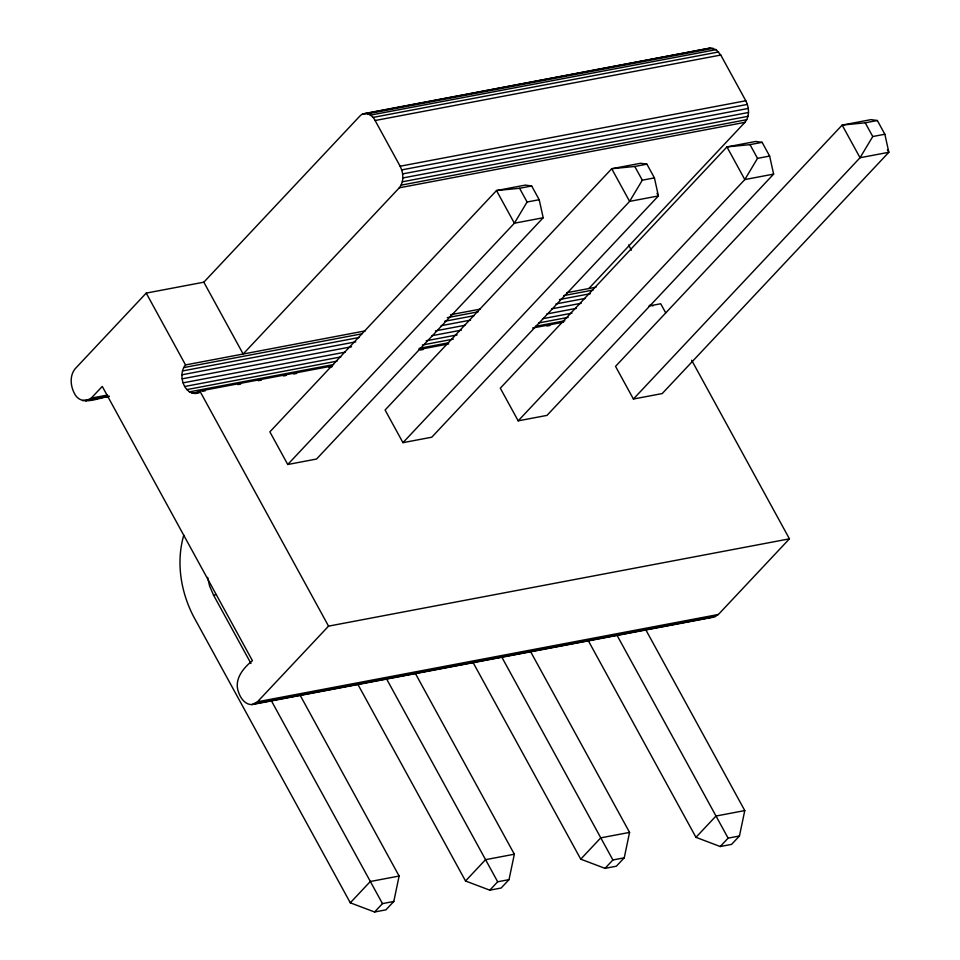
<?xml version="1.0" encoding="UTF-8"?>
<svg xmlns="http://www.w3.org/2000/svg" width="960" height="960" viewBox="0 0 960 960"><rect width="100%" height="100%" fill="white"/><g stroke="black" fill="none" stroke-linecap="round" stroke-linejoin="round"><path stroke-width="1.44" d="M199.308 392.724C184.416 397.692 177.012 374.628 185.544 364.932L365.244 330.888M203.832 282.192L243.156 354.012L399.276 187.812C404.22 181.764 403.524 172.848 400.128 166.224L375.108 120.516C372.636 114.984 364.788 110.676 359.952 115.98L203.832 282.192L146.22 293.1L75.168 368.748C69.612 375.54 70.392 385.572 74.208 393.024C80.856 407.34 98.1 397.584 109.236 396.492M588.816 288.552L744.936 122.34C749.88 116.292 749.172 107.388 745.788 100.764L720.768 55.044L716.112 49.656L710.568 48L364.908 113.472M183.768 535.188C175.956 562.14 180.744 591.792 193.536 616.464L350.304 902.808L374.58 912L385.92 909.852L393.804 901.464L399.12 876.048L299.892 694.788M357.66 683.964L465.528 880.992L489.792 890.172L501.132 888.024L509.016 879.636L514.344 854.22L415.104 672.96M472.872 662.136L580.74 859.164L605.016 868.356L616.356 866.208L624.24 857.82L629.568 832.404L530.328 651.132M588.096 640.32L695.964 837.336L720.24 846.528L731.58 844.38L739.452 835.992L744.78 810.576L645.54 629.316M539.196 199.716L527.088 202.008L514.38 223.212L287.748 464.496L269.868 431.844L496.5 190.56L525.312 185.1L531.684 185.988L539.196 199.716L543.192 217.752L316.548 459.036L287.748 464.496M654.42 177.888L642.312 180.192L629.604 201.384L402.96 442.668L385.092 410.016L611.724 168.732L640.524 163.284L646.908 164.172L654.42 177.888L658.404 195.936L431.772 437.208L402.96 442.668M769.632 156.072L757.524 158.364L744.816 179.568L518.184 420.84L500.304 388.188L726.948 146.916L755.748 141.456L762.12 142.344L769.632 156.072L773.628 174.108L546.984 415.392L518.184 420.84M884.856 134.244L872.748 136.536L860.04 157.74L633.408 399.024L615.528 366.372L842.16 125.088L870.972 119.64L877.344 120.516L884.856 134.244L888.84 152.28L662.208 393.564L633.408 399.024M85.68 400.956L91.26 398.124L102.264 386.412L252.42 660.672C243.012 668.256 233.58 679.764 238.68 692.544C240.648 698.34 245.148 704.688 251.916 704.604L712.8 617.304L718.38 614.484L789.432 538.836L691.644 360.228M251.916 704.604L257.496 701.772L328.548 626.136L789.432 538.836M350.304 902.808L370.32 881.496L399.12 876.048M374.58 912L382.464 903.612L393.804 901.464M465.528 880.992L485.544 859.68L514.344 854.22M489.792 890.172L497.676 881.784L509.016 879.636M580.74 859.164L600.756 837.852L629.568 832.404M605.016 868.356L612.9 859.968L624.24 857.82M695.964 837.336L715.98 816.036L744.78 810.576M720.24 846.528L728.112 838.14L739.452 835.992M332.364 365.952L199.848 391.044L194.892 393.564M710.568 48L362.268 114.216M367.704 113.784L713.364 48.312M370.464 115.128L716.112 49.656M372.984 117.432L718.644 51.96M375.108 120.516L720.768 55.044M400.128 166.224L745.788 100.764M401.712 169.896L747.372 104.424M402.636 173.904L748.296 108.432M402.84 177.96L748.5 112.488M402.324 181.8L747.972 116.328M401.1 185.16L746.76 119.688M399.276 187.812L744.936 122.34M543.192 217.752L514.38 223.212L496.5 190.56L519.576 188.28L531.684 185.988M657 193.356L658.404 195.936L629.604 201.384L611.724 168.732L634.788 166.464L646.908 164.172M773.628 174.108L744.816 179.568L726.948 146.916L750.012 144.636L762.12 142.344M887.436 149.712L888.84 152.28L860.04 157.74L842.16 125.088L865.236 122.808L877.344 120.516M450.552 314.736L479.976 309.168M566.748 292.728L596.016 287.184M183.72 367.584L361.884 333.828M447.288 317.652L478.212 311.796M563.616 295.62L593.064 290.052M182.508 370.944L359.196 337.476M444.6 321.3L474.048 315.72M559.452 299.544L590.376 293.688M181.98 374.784L355.728 341.868M441.132 325.692L470.58 320.112M555.984 303.936L585.432 298.368M182.196 378.84L351.528 346.764M435.456 330.876L464.904 325.296M551.772 308.832L581.22 303.264M91.26 398.124L107.46 395.064M82.536 400.608L86.952 399.768M88.656 400.104L109.272 396.204M183.12 382.836L345.084 352.164M431.964 335.712L461.412 330.132M546.804 313.956L576.264 308.376M184.692 386.508L340.776 356.952M426.18 340.776L457.092 334.92M542.496 318.744L571.944 313.164M186.816 389.604L337.008 361.152M422.412 344.976L453.324 339.12M538.728 322.944L568.176 317.364M189.336 391.896L333.636 364.572M419.04 348.396L448.488 342.816M535.368 326.364L564.816 320.784M419.244 349.488L448.692 343.92M532.62 328.02L563.544 322.164M648.948 305.988L660.72 303.756L665.76 312.948M192.096 393.252L199.452 391.86M202.404 391.296L205.344 390.744M237.744 384.6L240.684 384.048M258.36 380.7L261.3 380.148M283.392 375.96L286.332 375.396M293.688 374.004L296.64 373.452M329.028 367.308L331.98 366.756M420.324 350.028L423.264 349.464M546.96 326.04L549.9 325.476M207.624 577.404L209.604 585.984L213.552 595.164L216.432 594.612M257.496 701.772L718.38 614.484M254.892 703.752L715.776 616.464M709.656 616.956L712.8 617.304M650.22 304.608L652.968 305.952M728.112 838.14L616.74 634.764M612.9 859.968L501.516 656.592M497.676 881.784L386.304 678.42M382.464 903.612L271.08 700.236M865.236 122.808L872.748 136.536M750.012 144.636L757.524 158.364M634.788 166.464L642.312 180.192M628.548 244.98L631.404 250.212M519.576 188.28L527.088 202.008M146.22 293.1L185.544 364.932M199.848 391.044L328.548 626.136M213.552 595.164L250.944 663.456"/></g></svg>
